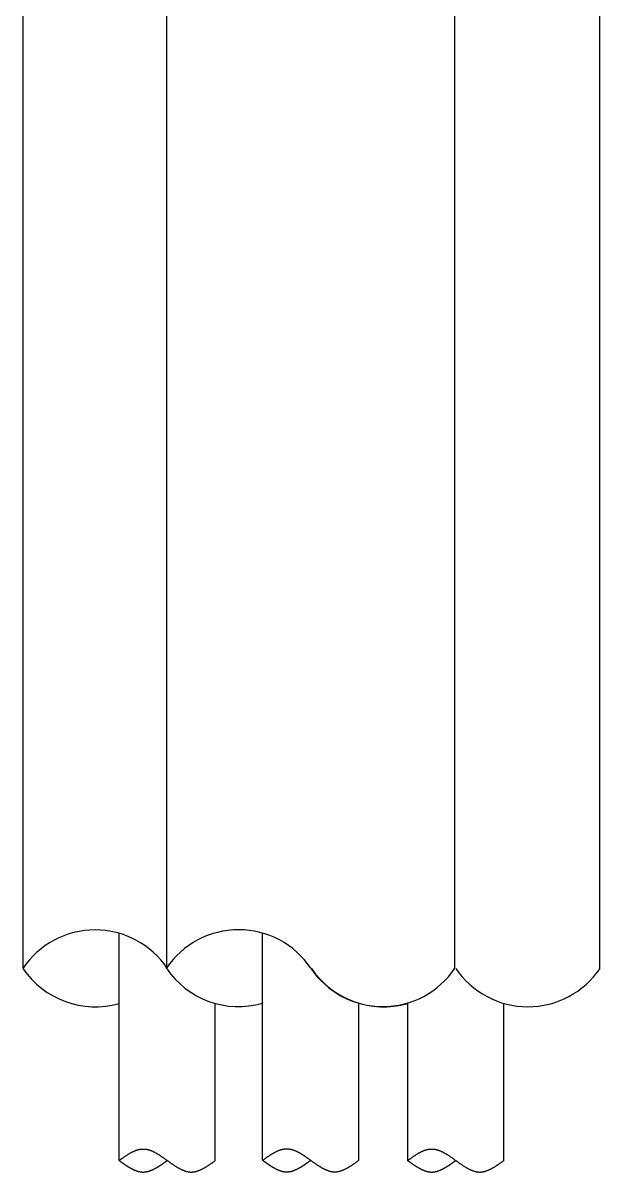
# Model space of a CAD drawing. Extents: x 443 to 1217, y -1921 to -677.
# Drawn here: x 554.43 to 564.17, y -788.64 to -769.23 of the extents above; entities that cross this region are included whole.
import ezdxf

# ---------------------------------------------------------------- set-up
doc = ezdxf.new("R2010")
doc.units = 0
doc.header["$MEASUREMENT"] = 0
doc.layers.add('5', color=7, linetype='CONTINUOUS')

msp = doc.modelspace()

# ---------------------------------------------------------------- linework, layer by layer
at = {"layer": '5', "color": 7, "linetype": 'Continuous'}
for p, q in [((554.433, -785.199), (554.433, -759.224)), ((556.86, -785.188), (556.86, -759.224)), ((560.926, -788.446), (560.926, -785.791))]:
    msp.add_line(p, q, dxfattribs=at)
at = {"layer": '5', "linetype": 'Continuous'}
for p, q in [((561.724, -785.196), (561.724, -759.224)), ((564.172, -785.199), (564.172, -759.224)), ((556.056, -788.446), (556.056, -784.607)), ((558.478, -788.443), (558.478, -784.604)), ((557.679, -788.446), (557.679, -785.791)), ((560.101, -788.443), (560.101, -785.788)), ((562.549, -788.446), (562.549, -785.791))]:
    msp.add_line(p, q, dxfattribs=at)
at = {"layer": '5', "color": 7}
for p, q in [((556.158, -788.374), (556.165, -788.369)), ((556.165, -788.369), (556.173, -788.365)), ((556.173, -788.365), (556.179, -788.359)), ((556.179, -788.359), (556.187, -788.355)), ((556.187, -788.355), (556.195, -788.351)), ((556.195, -788.351), (556.202, -788.345)), ((556.202, -788.345), (556.209, -788.341)), ((556.209, -788.341), (556.216, -788.337)), ((556.216, -788.337), (556.224, -788.332)), ((556.224, -788.332), (556.231, -788.328)), ((556.231, -788.328), (556.238, -788.323)), ((556.238, -788.323), (556.246, -788.319)), ((556.246, -788.319), (556.252, -788.316)), ((556.252, -788.316), (556.26, -788.311)), ((556.26, -788.311), (556.268, -788.307)), ((556.268, -788.307), (556.274, -788.304)), ((556.274, -788.304), (556.282, -788.301)), ((556.282, -788.301), (556.289, -788.296)), ((556.289, -788.296), (556.296, -788.293)), ((556.296, -788.293), (556.304, -788.29)), ((556.304, -788.29), (556.311, -788.286)), ((556.311, -788.286), (556.318, -788.283)), ((556.318, -788.283), (556.325, -788.281)), ((556.325, -788.281), (556.333, -788.278)), ((556.333, -788.278), (556.34, -788.274)), ((556.34, -788.274), (556.347, -788.272)), ((556.347, -788.272), (556.355, -788.27)), ((556.355, -788.27), (556.361, -788.268)), ((556.361, -788.268), (556.369, -788.266)), ((556.369, -788.266), (556.377, -788.264)), ((556.377, -788.264), (556.384, -788.261)), ((556.384, -788.261), (556.391, -788.259)), ((556.391, -788.259), (556.398, -788.258)), ((556.398, -788.258), (556.406, -788.257)), ((556.406, -788.257), (556.413, -788.255)), ((556.413, -788.255), (556.42, -788.254)), ((556.42, -788.254), (556.428, -788.254)), ((556.428, -788.254), (556.434, -788.253)), ((556.434, -788.253), (556.442, -788.252)), ((556.442, -788.252), (556.45, -788.252)), ((556.45, -788.252), (556.456, -788.252)), ((556.456, -788.252), (556.464, -788.252)), ((556.464, -788.252), (556.471, -788.252)), ((556.471, -788.252), (556.478, -788.252)), ((556.478, -788.252), (556.486, -788.253)), ((556.486, -788.253), (556.493, -788.253)), ((556.493, -788.253), (556.5, -788.254)), ((556.5, -788.254), (556.507, -788.255)), ((556.507, -788.255), (556.515, -788.256)), ((556.515, -788.256), (556.522, -788.257)), ((556.522, -788.257), (556.529, -788.259)), ((556.529, -788.259), (556.537, -788.26)), ((556.537, -788.26), (556.543, -788.262)), ((556.543, -788.262), (556.551, -788.265)), ((556.551, -788.265), (556.559, -788.267)), ((556.559, -788.267), (556.565, -788.269)), ((556.565, -788.269), (556.573, -788.271)), ((556.573, -788.271), (556.58, -788.273)), ((556.58, -788.273), (556.588, -788.277)), ((556.588, -788.277), (556.595, -788.279)), ((556.595, -788.279), (556.602, -788.282)), ((556.602, -788.282), (556.61, -788.285)), ((556.61, -788.285), (556.616, -788.289)), ((556.616, -788.289), (556.624, -788.292)), ((556.624, -788.292), (556.632, -788.295)), ((556.632, -788.295), (556.638, -788.298)), ((556.638, -788.298), (556.646, -788.302)), ((556.646, -788.302), (556.653, -788.306)), ((556.653, -788.306), (556.66, -788.309)), ((556.66, -788.309), (556.668, -788.314)), ((556.668, -788.314), (556.675, -788.318)), ((556.675, -788.318), (556.682, -788.321)), ((556.682, -788.321), (556.689, -788.326)), ((556.689, -788.326), (556.697, -788.33)), ((556.697, -788.33), (556.704, -788.334)), ((556.704, -788.334), (556.711, -788.339)), ((556.711, -788.339), (556.719, -788.343)), ((556.719, -788.343), (556.725, -788.347)), ((556.725, -788.347), (556.733, -788.353)), ((556.733, -788.353), (556.741, -788.357)), ((556.741, -788.357), (556.747, -788.362)), ((556.747, -788.362), (556.755, -788.367)), ((556.755, -788.367), (556.762, -788.371)), ((558.58, -788.371), (558.587, -788.366)), ((558.587, -788.366), (558.594, -788.362)), ((558.594, -788.362), (558.602, -788.356)), ((558.602, -788.356), (558.609, -788.352)), ((558.609, -788.352), (558.616, -788.347)), ((558.616, -788.347), (558.624, -788.343)), ((558.624, -788.343), (558.63, -788.338)), ((558.63, -788.338), (558.638, -788.333)), ((558.638, -788.333), (558.646, -788.329)), ((558.646, -788.329), (558.652, -788.325)), ((558.652, -788.325), (558.66, -788.32)), ((558.66, -788.32), (558.667, -788.317)), ((558.667, -788.317), (558.675, -788.313)), ((558.675, -788.313), (558.682, -788.308)), ((558.682, -788.308), (558.689, -788.305)), ((558.689, -788.305), (558.697, -788.301)), ((558.697, -788.301), (558.703, -788.297)), ((558.703, -788.297), (558.711, -788.294)), ((558.711, -788.294), (558.719, -788.29)), ((558.719, -788.29), (558.725, -788.286)), ((558.725, -788.286), (558.733, -788.283)), ((558.733, -788.283), (558.74, -788.281)), ((558.74, -788.281), (558.747, -788.278)), ((558.747, -788.278), (558.755, -788.274)), ((558.755, -788.274), (558.762, -788.272)), ((558.762, -788.272), (558.769, -788.269)), ((558.769, -788.269), (558.776, -788.267)), ((558.776, -788.267), (558.784, -788.265)), ((558.784, -788.265), (558.791, -788.262)), ((558.791, -788.262), (558.798, -788.26)), ((558.798, -788.26), (558.806, -788.258)), ((558.806, -788.258), (558.812, -788.257)), ((558.812, -788.257), (558.82, -788.255)), ((558.82, -788.255), (558.828, -788.254)), ((558.828, -788.254), (558.834, -788.253)), ((558.834, -788.253), (558.842, -788.252)), ((558.842, -788.252), (558.849, -788.25)), ((558.849, -788.25), (558.857, -788.249)), ((558.857, -788.249), (558.864, -788.248)), ((558.864, -788.248), (558.871, -788.248)), ((558.871, -788.248), (558.879, -788.248)), ((558.879, -788.248), (558.885, -788.248)), ((558.885, -788.248), (558.893, -788.248)), ((558.893, -788.248), (558.901, -788.248)), ((558.901, -788.248), (558.907, -788.249)), ((558.907, -788.249), (558.915, -788.249)), ((558.915, -788.249), (558.922, -788.25)), ((558.922, -788.25), (558.929, -788.252)), ((558.929, -788.252), (558.937, -788.253)), ((558.937, -788.253), (558.944, -788.254)), ((558.944, -788.254), (558.951, -788.256)), ((558.951, -788.256), (558.958, -788.257)), ((558.958, -788.257), (558.966, -788.259)), ((558.966, -788.259), (558.973, -788.261)), ((558.973, -788.261), (558.98, -788.264)), ((558.98, -788.264), (558.988, -788.266)), ((558.988, -788.266), (558.994, -788.268)), ((558.994, -788.268), (559.002, -788.27)), ((559.002, -788.27), (559.01, -788.273)), ((559.01, -788.273), (559.016, -788.275)), ((559.016, -788.275), (559.024, -788.279)), ((559.024, -788.279), (559.031, -788.282)), ((559.031, -788.282), (559.038, -788.285)), ((559.038, -788.285), (559.046, -788.289)), ((559.046, -788.289), (559.053, -788.292)), ((559.053, -788.292), (559.061, -788.295)), ((559.061, -788.295), (559.067, -788.299)), ((559.067, -788.299), (559.075, -788.303)), ((559.075, -788.303), (559.083, -788.306)), ((559.083, -788.306), (559.089, -788.31)), ((559.089, -788.31), (559.097, -788.315)), ((559.097, -788.315), (559.104, -788.319)), ((559.104, -788.319), (559.111, -788.322)), ((559.111, -788.322), (559.119, -788.327)), ((559.119, -788.327), (559.126, -788.331)), ((559.126, -788.331), (559.133, -788.335)), ((559.133, -788.335), (559.14, -788.34)), ((559.14, -788.34), (559.148, -788.345)), ((559.148, -788.345), (559.155, -788.35)), ((559.155, -788.35), (559.162, -788.354)), ((559.162, -788.354), (559.17, -788.359)), ((559.17, -788.359), (559.176, -788.364)), ((559.176, -788.364), (559.184, -788.368)), ((559.184, -788.368), (559.192, -788.374)), ((561.028, -788.374), (561.034, -788.369)), ((561.034, -788.369), (561.042, -788.365)), ((561.042, -788.365), (561.05, -788.359)), ((561.05, -788.359), (561.056, -788.355)), ((561.056, -788.355), (561.064, -788.351)), ((561.064, -788.351), (561.072, -788.345)), ((561.072, -788.345), (561.079, -788.341)), ((561.079, -788.341), (561.086, -788.337)), ((561.086, -788.337), (561.093, -788.332)), ((561.093, -788.332), (561.101, -788.328)), ((561.101, -788.328), (561.107, -788.323)), ((561.107, -788.323), (561.115, -788.319)), ((561.115, -788.319), (561.123, -788.316)), ((561.123, -788.316), (561.129, -788.311)), ((561.129, -788.311), (561.137, -788.307)), ((561.137, -788.307), (561.145, -788.304)), ((561.145, -788.304), (561.151, -788.301)), ((561.151, -788.301), (561.159, -788.296)), ((561.159, -788.296), (561.166, -788.293)), ((561.166, -788.293), (561.173, -788.29)), ((561.173, -788.29), (561.181, -788.286)), ((561.181, -788.286), (561.188, -788.283)), ((561.188, -788.283), (561.195, -788.281)), ((561.195, -788.281), (561.202, -788.278)), ((561.202, -788.278), (561.21, -788.274)), ((561.21, -788.274), (561.216, -788.272)), ((561.216, -788.272), (561.224, -788.27)), ((561.224, -788.27), (561.232, -788.268)), ((561.232, -788.268), (561.238, -788.266)), ((561.238, -788.266), (561.246, -788.264)), ((561.246, -788.264), (561.254, -788.261)), ((561.254, -788.261), (561.26, -788.259)), ((561.26, -788.259), (561.268, -788.258)), ((561.268, -788.258), (561.275, -788.257)), ((561.275, -788.257), (561.283, -788.255)), ((561.283, -788.255), (561.289, -788.254)), ((561.289, -788.254), (561.297, -788.254)), ((561.297, -788.254), (561.305, -788.253)), ((561.305, -788.253), (561.311, -788.252)), ((561.311, -788.252), (561.319, -788.252)), ((561.319, -788.252), (561.327, -788.252)), ((561.327, -788.252), (561.333, -788.252)), ((561.333, -788.252), (561.341, -788.252)), ((561.341, -788.252), (561.348, -788.252)), ((561.348, -788.252), (561.355, -788.253)), ((561.355, -788.253), (561.363, -788.253)), ((561.363, -788.253), (561.37, -788.254)), ((561.37, -788.254), (561.377, -788.255)), ((561.377, -788.255), (561.384, -788.256)), ((561.384, -788.256), (561.392, -788.257)), ((561.392, -788.257), (561.398, -788.259)), ((561.398, -788.259), (561.406, -788.26)), ((561.406, -788.26), (561.414, -788.262)), ((561.414, -788.262), (561.42, -788.265)), ((561.42, -788.265), (561.428, -788.267)), ((561.428, -788.267), (561.436, -788.269)), ((561.436, -788.269), (561.442, -788.271)), ((561.442, -788.271), (561.45, -788.273)), ((561.45, -788.273), (561.457, -788.277)), ((561.457, -788.277), (561.465, -788.279)), ((561.465, -788.279), (561.471, -788.282)), ((561.471, -788.282), (561.479, -788.285)), ((561.479, -788.285), (561.487, -788.289)), ((561.487, -788.289), (561.493, -788.292)), ((561.493, -788.292), (561.501, -788.295)), ((561.501, -788.295), (561.509, -788.298)), ((561.509, -788.298), (561.515, -788.302)), ((561.515, -788.302), (561.523, -788.306)), ((561.523, -788.306), (561.53, -788.309)), ((561.53, -788.309), (561.537, -788.314)), ((561.537, -788.314), (561.545, -788.318)), ((561.545, -788.318), (561.552, -788.321)), ((561.552, -788.321), (561.559, -788.326)), ((561.559, -788.326), (561.566, -788.33)), ((561.566, -788.33), (561.574, -788.334)), ((561.574, -788.334), (561.58, -788.339)), ((561.58, -788.339), (561.588, -788.343)), ((561.588, -788.343), (561.596, -788.347)), ((561.596, -788.347), (561.602, -788.353)), ((561.602, -788.353), (561.61, -788.357)), ((561.61, -788.357), (561.618, -788.362)), ((561.618, -788.362), (561.624, -788.367)), ((561.624, -788.367), (561.632, -788.371)), ((556.056, -788.446), (556.064, -788.441)), ((556.056, -788.446), (556.062, -788.45)), ((556.062, -788.45), (556.066, -788.453)), ((556.064, -788.441), (556.07, -788.436)), ((556.066, -788.453), (556.071, -788.456)), ((556.07, -788.436), (556.078, -788.43)), ((556.071, -788.456), (556.077, -788.461)), ((556.077, -788.461), (556.081, -788.464)), ((556.078, -788.43), (556.086, -788.425)), ((556.081, -788.464), (556.087, -788.468)), ((556.086, -788.425), (556.092, -788.419)), ((556.087, -788.468), (556.092, -788.472)), ((556.092, -788.419), (556.1, -788.415)), ((556.092, -788.472), (556.096, -788.475)), ((556.096, -788.475), (556.102, -788.479)), ((556.1, -788.415), (556.107, -788.41)), ((556.102, -788.479), (556.107, -788.483)), ((556.107, -788.41), (556.114, -788.404)), ((556.107, -788.483), (556.112, -788.486)), ((556.112, -788.486), (556.117, -788.49)), ((556.114, -788.404), (556.122, -788.399)), ((556.117, -788.49), (556.123, -788.493)), ((556.122, -788.399), (556.129, -788.394)), ((556.123, -788.493), (556.128, -788.497)), ((556.128, -788.497), (556.132, -788.5)), ((556.129, -788.394), (556.136, -788.389)), ((556.132, -788.5), (556.138, -788.504)), ((556.136, -788.389), (556.143, -788.384)), ((556.138, -788.504), (556.143, -788.508)), ((556.143, -788.384), (556.151, -788.379)), ((556.143, -788.508), (556.148, -788.511)), ((556.148, -788.511), (556.153, -788.514)), ((556.151, -788.379), (556.158, -788.374)), ((556.153, -788.514), (556.159, -788.517)), ((556.159, -788.517), (556.163, -788.522)), ((556.163, -788.522), (556.168, -788.525)), ((556.168, -788.525), (556.174, -788.528)), ((556.174, -788.528), (556.178, -788.532)), ((556.178, -788.532), (556.184, -788.535)), ((556.184, -788.535), (556.189, -788.538)), ((556.189, -788.538), (556.193, -788.541)), ((556.193, -788.541), (556.199, -788.545)), ((556.199, -788.545), (556.204, -788.548)), ((556.204, -788.548), (556.209, -788.551)), ((556.209, -788.551), (556.214, -788.554)), ((556.214, -788.554), (556.22, -788.557)), ((556.22, -788.557), (556.225, -788.56)), ((556.225, -788.56), (556.229, -788.563)), ((556.229, -788.563), (556.235, -788.566)), ((556.689, -788.566), (556.694, -788.563)), ((556.694, -788.563), (556.699, -788.56)), ((556.699, -788.56), (556.705, -788.557)), ((556.705, -788.557), (556.709, -788.554)), ((556.709, -788.554), (556.714, -788.551)), ((556.714, -788.551), (556.72, -788.548)), ((556.72, -788.548), (556.725, -788.545)), ((556.725, -788.545), (556.73, -788.541)), ((556.73, -788.541), (556.735, -788.538)), ((556.735, -788.538), (556.741, -788.535)), ((556.741, -788.535), (556.745, -788.532)), ((556.745, -788.532), (556.75, -788.528)), ((556.75, -788.528), (556.756, -788.525)), ((556.756, -788.525), (556.76, -788.522)), ((556.76, -788.522), (556.766, -788.517)), ((556.762, -788.371), (556.77, -788.377)), ((556.766, -788.517), (556.771, -788.514)), ((556.77, -788.377), (556.777, -788.381)), ((556.771, -788.514), (556.775, -788.511)), ((556.775, -788.511), (556.781, -788.508)), ((556.777, -788.381), (556.784, -788.387)), ((556.781, -788.508), (556.786, -788.504)), ((556.784, -788.387), (556.792, -788.391)), ((556.786, -788.504), (556.791, -788.5)), ((556.791, -788.5), (556.796, -788.497)), ((556.792, -788.391), (556.798, -788.396)), ((556.796, -788.497), (556.802, -788.493)), ((556.798, -788.396), (556.806, -788.402)), ((556.802, -788.493), (556.806, -788.49)), ((556.806, -788.402), (556.814, -788.407)), ((556.806, -788.49), (556.811, -788.486)), ((556.811, -788.486), (556.817, -788.483)), ((556.814, -788.407), (556.82, -788.412)), ((556.817, -788.483), (556.822, -788.479)), ((556.82, -788.412), (556.828, -788.417)), ((556.822, -788.479), (556.827, -788.475)), ((556.827, -788.475), (556.832, -788.472)), ((556.828, -788.417), (556.835, -788.423)), ((556.832, -788.472), (556.838, -788.468)), ((556.835, -788.423), (556.842, -788.428)), ((556.838, -788.468), (556.842, -788.464)), ((556.842, -788.428), (556.85, -788.432)), ((556.842, -788.464), (556.847, -788.461)), ((556.847, -788.461), (556.853, -788.456)), ((556.85, -788.432), (556.857, -788.438)), ((556.853, -788.456), (556.857, -788.453)), ((556.857, -788.438), (556.864, -788.443)), ((556.857, -788.453), (556.863, -788.45)), ((556.863, -788.45), (556.868, -788.446)), ((556.864, -788.443), (556.871, -788.449)), ((556.871, -788.449), (556.879, -788.454)), ((556.879, -788.454), (556.886, -788.459)), ((556.886, -788.459), (556.893, -788.464)), ((556.893, -788.464), (556.901, -788.469)), ((556.901, -788.469), (556.907, -788.475)), ((556.907, -788.475), (556.915, -788.479)), ((556.915, -788.479), (556.923, -788.485)), ((556.923, -788.485), (556.929, -788.49)), ((556.929, -788.49), (556.937, -788.496)), ((556.937, -788.496), (556.944, -788.5)), ((556.944, -788.5), (556.951, -788.505)), ((556.951, -788.505), (556.959, -788.51)), ((556.959, -788.51), (556.966, -788.515)), ((556.966, -788.515), (556.974, -788.521)), ((556.974, -788.521), (556.98, -788.525)), ((556.98, -788.525), (556.988, -788.529)), ((556.988, -788.529), (556.996, -788.535)), ((556.996, -788.535), (557.002, -788.539)), ((557.002, -788.539), (557.01, -788.544)), ((557.01, -788.544), (557.017, -788.549)), ((557.017, -788.549), (557.024, -788.553)), ((557.024, -788.553), (557.032, -788.558)), ((557.032, -788.558), (557.039, -788.562)), ((557.039, -788.562), (557.046, -788.566)), ((557.505, -788.564), (557.512, -788.56)), ((557.512, -788.56), (557.519, -788.556)), ((557.519, -788.556), (557.526, -788.551)), ((557.526, -788.551), (557.534, -788.546)), ((557.534, -788.546), (557.54, -788.541)), ((557.54, -788.541), (557.548, -788.537)), ((557.548, -788.537), (557.556, -788.533)), ((557.556, -788.533), (557.563, -788.527)), ((557.563, -788.527), (557.57, -788.523)), ((557.57, -788.523), (557.578, -788.517)), ((557.578, -788.517), (557.585, -788.513)), ((557.585, -788.513), (557.592, -788.508)), ((557.592, -788.508), (557.599, -788.503)), ((557.599, -788.503), (557.607, -788.498)), ((557.607, -788.498), (557.614, -788.492)), ((557.614, -788.492), (557.621, -788.488)), ((557.621, -788.488), (557.629, -788.483)), ((557.629, -788.483), (557.635, -788.477)), ((557.635, -788.477), (557.643, -788.472)), ((557.643, -788.472), (557.651, -788.467)), ((557.651, -788.467), (557.657, -788.462)), ((557.657, -788.462), (557.665, -788.456)), ((557.665, -788.456), (557.672, -788.451)), ((557.672, -788.451), (557.679, -788.446)), ((558.478, -788.443), (558.485, -788.438)), ((558.478, -788.443), (558.483, -788.447)), ((558.483, -788.447), (558.489, -788.45)), ((558.485, -788.438), (558.493, -788.432)), ((558.489, -788.45), (558.493, -788.454)), ((558.493, -788.432), (558.5, -788.427)), ((558.493, -788.454), (558.498, -788.457)), ((558.498, -788.457), (558.504, -788.461)), ((558.5, -788.427), (558.507, -788.422)), ((558.504, -788.461), (558.508, -788.465)), ((558.507, -788.422), (558.515, -788.417)), ((558.508, -788.465), (558.514, -788.468)), ((558.514, -788.468), (558.519, -788.472)), ((558.515, -788.417), (558.521, -788.412)), ((558.519, -788.472), (558.524, -788.476)), ((558.521, -788.412), (558.529, -788.406)), ((558.524, -788.476), (558.529, -788.479)), ((558.529, -788.406), (558.537, -788.401)), ((558.529, -788.479), (558.534, -788.483)), ((558.534, -788.483), (558.539, -788.487)), ((558.537, -788.401), (558.543, -788.396)), ((558.539, -788.487), (558.544, -788.49)), ((558.543, -788.396), (558.551, -788.391)), ((558.544, -788.49), (558.55, -788.493)), ((558.55, -788.493), (558.554, -788.498)), ((558.551, -788.391), (558.558, -788.386)), ((558.554, -788.498), (558.559, -788.501)), ((558.558, -788.386), (558.565, -788.381)), ((558.559, -788.501), (558.565, -788.504)), ((558.565, -788.381), (558.573, -788.376)), ((558.565, -788.504), (558.569, -788.508)), ((558.569, -788.508), (558.575, -788.511)), ((558.573, -788.376), (558.58, -788.371)), ((558.575, -788.511), (558.58, -788.515)), ((558.58, -788.515), (558.586, -788.519)), ((558.586, -788.519), (558.59, -788.522)), ((558.59, -788.522), (558.595, -788.525)), ((558.595, -788.525), (558.601, -788.528)), ((558.601, -788.528), (558.605, -788.532)), ((558.605, -788.532), (558.611, -788.535)), ((558.611, -788.535), (558.616, -788.538)), ((558.616, -788.538), (558.621, -788.541)), ((558.621, -788.541), (558.626, -788.545)), ((558.626, -788.545), (558.631, -788.548)), ((558.631, -788.548), (558.636, -788.551)), ((558.636, -788.551), (558.641, -788.554)), ((558.641, -788.554), (558.647, -788.557)), ((558.647, -788.557), (558.651, -788.56)), ((558.651, -788.56), (558.656, -788.563)), ((558.656, -788.563), (558.662, -788.566)), ((559.105, -788.566), (559.111, -788.563)), ((559.111, -788.563), (559.116, -788.56)), ((559.116, -788.56), (559.121, -788.557)), ((559.121, -788.557), (559.126, -788.554)), ((559.126, -788.554), (559.132, -788.551)), ((559.132, -788.551), (559.136, -788.548)), ((559.136, -788.548), (559.141, -788.545)), ((559.141, -788.545), (559.147, -788.541)), ((559.147, -788.541), (559.151, -788.538)), ((559.151, -788.538), (559.157, -788.535)), ((559.157, -788.535), (559.162, -788.532)), ((559.162, -788.532), (559.167, -788.528)), ((559.167, -788.528), (559.172, -788.525)), ((559.172, -788.525), (559.177, -788.522)), ((559.177, -788.522), (559.183, -788.519)), ((559.183, -788.519), (559.187, -788.515)), ((559.187, -788.515), (559.193, -788.511)), ((559.192, -788.374), (559.198, -788.378)), ((559.193, -788.511), (559.198, -788.508)), ((559.198, -788.378), (559.206, -788.383)), ((559.198, -788.508), (559.202, -788.504)), ((559.202, -788.504), (559.208, -788.501)), ((559.206, -788.383), (559.213, -788.389)), ((559.208, -788.501), (559.213, -788.498)), ((559.213, -788.389), (559.22, -788.393)), ((559.213, -788.498), (559.218, -788.493)), ((559.218, -788.493), (559.223, -788.49)), ((559.22, -788.393), (559.228, -788.399)), ((559.223, -788.49), (559.229, -788.487)), ((559.228, -788.399), (559.235, -788.404)), ((559.229, -788.487), (559.233, -788.483)), ((559.233, -788.483), (559.238, -788.479)), ((559.235, -788.404), (559.242, -788.408)), ((559.238, -788.479), (559.244, -788.476)), ((559.242, -788.408), (559.249, -788.414)), ((559.244, -788.476), (559.248, -788.472)), ((559.248, -788.472), (559.254, -788.468)), ((559.249, -788.414), (559.257, -788.419)), ((559.254, -788.468), (559.259, -788.465)), ((559.257, -788.419), (559.265, -788.425)), ((559.259, -788.465), (559.264, -788.461)), ((559.264, -788.461), (559.269, -788.457)), ((559.265, -788.425), (559.271, -788.43)), ((559.269, -788.457), (559.274, -788.454)), ((559.271, -788.43), (559.279, -788.435)), ((559.274, -788.454), (559.28, -788.45)), ((559.279, -788.435), (559.286, -788.44)), ((559.28, -788.45), (559.284, -788.447)), ((559.284, -788.447), (559.29, -788.443)), ((559.286, -788.44), (559.293, -788.446)), ((559.293, -788.446), (559.301, -788.451)), ((559.301, -788.451), (559.308, -788.456)), ((559.308, -788.456), (559.315, -788.461)), ((559.315, -788.461), (559.322, -788.466)), ((559.322, -788.466), (559.33, -788.472)), ((559.33, -788.472), (559.337, -788.477)), ((559.337, -788.477), (559.344, -788.481)), ((559.344, -788.481), (559.352, -788.487)), ((559.352, -788.487), (559.358, -788.492)), ((559.358, -788.492), (559.366, -788.497)), ((559.366, -788.497), (559.374, -788.502)), ((559.374, -788.502), (559.38, -788.508)), ((559.38, -788.508), (559.388, -788.512)), ((559.388, -788.512), (559.395, -788.517)), ((559.395, -788.517), (559.402, -788.522)), ((559.402, -788.522), (559.41, -788.527)), ((559.41, -788.527), (559.417, -788.532)), ((559.417, -788.532), (559.424, -788.536)), ((559.424, -788.536), (559.431, -788.541)), ((559.431, -788.541), (559.439, -788.546)), ((559.439, -788.546), (559.447, -788.55)), ((559.447, -788.55), (559.453, -788.554)), ((559.453, -788.554), (559.461, -788.559)), ((559.461, -788.559), (559.468, -788.563)), ((559.468, -788.563), (559.475, -788.568)), ((559.92, -788.565), (559.926, -788.561)), ((559.926, -788.561), (559.934, -788.557)), ((559.934, -788.557), (559.941, -788.552)), ((559.941, -788.552), (559.948, -788.548)), ((559.948, -788.548), (559.956, -788.544)), ((559.956, -788.544), (559.963, -788.538)), ((559.963, -788.538), (559.97, -788.534)), ((559.97, -788.534), (559.977, -788.529)), ((559.977, -788.529), (559.985, -788.524)), ((559.985, -788.524), (559.992, -788.52)), ((559.992, -788.52), (559.999, -788.514)), ((559.999, -788.514), (560.007, -788.51)), ((560.007, -788.51), (560.013, -788.504)), ((560.013, -788.504), (560.021, -788.5)), ((560.021, -788.5), (560.029, -788.495)), ((560.029, -788.495), (560.036, -788.489)), ((560.036, -788.489), (560.043, -788.485)), ((560.043, -788.485), (560.05, -788.479)), ((560.05, -788.479), (560.058, -788.474)), ((560.058, -788.474), (560.065, -788.469)), ((560.065, -788.469), (560.072, -788.464)), ((560.072, -788.464), (560.08, -788.459)), ((560.08, -788.459), (560.086, -788.453)), ((560.086, -788.453), (560.094, -788.448)), ((560.094, -788.448), (560.102, -788.443)), ((560.925, -788.446), (560.933, -788.441)), ((560.925, -788.446), (560.931, -788.45)), ((560.931, -788.45), (560.936, -788.453)), ((560.933, -788.441), (560.941, -788.436)), ((560.936, -788.453), (560.941, -788.456)), ((560.941, -788.436), (560.947, -788.43)), ((560.941, -788.456), (560.946, -788.461)), ((560.946, -788.461), (560.952, -788.464)), ((560.947, -788.43), (560.955, -788.425)), ((560.952, -788.464), (560.956, -788.468)), ((560.955, -788.425), (560.963, -788.419)), ((560.956, -788.468), (560.961, -788.472)), ((560.961, -788.472), (560.967, -788.475)), ((560.963, -788.419), (560.969, -788.415)), ((560.967, -788.475), (560.971, -788.479)), ((560.969, -788.415), (560.977, -788.41)), ((560.971, -788.479), (560.977, -788.483)), ((560.977, -788.41), (560.984, -788.404)), ((560.977, -788.483), (560.982, -788.486)), ((560.982, -788.486), (560.987, -788.49)), ((560.984, -788.404), (560.991, -788.399)), ((560.987, -788.49), (560.992, -788.493)), ((560.991, -788.399), (560.999, -788.394)), ((560.992, -788.493), (560.997, -788.497)), ((560.997, -788.497), (561.003, -788.5)), ((560.999, -788.394), (561.006, -788.389)), ((561.003, -788.5), (561.007, -788.504)), ((561.006, -788.389), (561.013, -788.384)), ((561.007, -788.504), (561.013, -788.508)), ((561.013, -788.384), (561.02, -788.379)), ((561.013, -788.508), (561.018, -788.511)), ((561.018, -788.511), (561.022, -788.514)), ((561.02, -788.379), (561.028, -788.374)), ((561.022, -788.514), (561.028, -788.517)), ((561.028, -788.517), (561.033, -788.522)), ((561.033, -788.522), (561.038, -788.525)), ((561.038, -788.525), (561.043, -788.528)), ((561.043, -788.528), (561.049, -788.532)), ((561.049, -788.532), (561.053, -788.535)), ((561.053, -788.535), (561.058, -788.538)), ((561.058, -788.538), (561.064, -788.541)), ((561.064, -788.541), (561.068, -788.545)), ((561.068, -788.545), (561.074, -788.548)), ((561.074, -788.548), (561.079, -788.551)), ((561.079, -788.551), (561.084, -788.554)), ((561.084, -788.554), (561.089, -788.557)), ((561.089, -788.557), (561.094, -788.56)), ((561.094, -788.56), (561.1, -788.563)), ((561.1, -788.563), (561.104, -788.566)), ((561.559, -788.566), (561.564, -788.563)), ((561.564, -788.563), (561.568, -788.56)), ((561.568, -788.56), (561.574, -788.557)), ((561.574, -788.557), (561.579, -788.554)), ((561.579, -788.554), (561.584, -788.551)), ((561.584, -788.551), (561.589, -788.548)), ((561.589, -788.548), (561.595, -788.545)), ((561.595, -788.545), (561.6, -788.541)), ((561.6, -788.541), (561.604, -788.538)), ((561.604, -788.538), (561.61, -788.535)), ((561.61, -788.535), (561.615, -788.532)), ((561.615, -788.532), (561.62, -788.528)), ((561.62, -788.528), (561.625, -788.525)), ((561.625, -788.525), (561.631, -788.522)), ((561.631, -788.522), (561.635, -788.517)), ((561.632, -788.371), (561.639, -788.377)), ((561.635, -788.517), (561.64, -788.514)), ((561.639, -788.377), (561.646, -788.381)), ((561.64, -788.514), (561.646, -788.511)), ((561.646, -788.381), (561.653, -788.387)), ((561.646, -788.511), (561.65, -788.508)), ((561.65, -788.508), (561.656, -788.504)), ((561.653, -788.387), (561.661, -788.391)), ((561.656, -788.504), (561.661, -788.5)), ((561.661, -788.391), (561.669, -788.396)), ((561.661, -788.5), (561.665, -788.497)), ((561.665, -788.497), (561.671, -788.493)), ((561.669, -788.396), (561.675, -788.402)), ((561.671, -788.493), (561.676, -788.49)), ((561.675, -788.402), (561.683, -788.407)), ((561.676, -788.49), (561.681, -788.486)), ((561.681, -788.486), (561.686, -788.483)), ((561.683, -788.407), (561.691, -788.412)), ((561.686, -788.483), (561.692, -788.479)), ((561.691, -788.412), (561.697, -788.417)), ((561.692, -788.479), (561.697, -788.475)), ((561.697, -788.417), (561.705, -788.423)), ((561.697, -788.475), (561.701, -788.472)), ((561.701, -788.472), (561.707, -788.468)), ((561.705, -788.423), (561.712, -788.428)), ((561.707, -788.468), (561.712, -788.464)), ((561.712, -788.428), (561.719, -788.432)), ((561.712, -788.464), (561.717, -788.461)), ((561.717, -788.461), (561.722, -788.456)), ((561.719, -788.432), (561.727, -788.438)), ((561.722, -788.456), (561.728, -788.453)), ((561.727, -788.438), (561.734, -788.443)), ((561.728, -788.453), (561.732, -788.45)), ((561.732, -788.45), (561.737, -788.446)), ((561.734, -788.443), (561.741, -788.449)), ((561.741, -788.449), (561.748, -788.454)), ((561.748, -788.454), (561.756, -788.459)), ((561.756, -788.459), (561.762, -788.464)), ((561.762, -788.464), (561.77, -788.469)), ((561.77, -788.469), (561.778, -788.475)), ((561.778, -788.475), (561.784, -788.479)), ((561.784, -788.479), (561.792, -788.485)), ((561.792, -788.485), (561.8, -788.49)), ((561.8, -788.49), (561.806, -788.496)), ((561.806, -788.496), (561.814, -788.5)), ((561.814, -788.5), (561.821, -788.505)), ((561.821, -788.505), (561.828, -788.51)), ((561.828, -788.51), (561.835, -788.515)), ((561.835, -788.515), (561.843, -788.521)), ((561.843, -788.521), (561.85, -788.525)), ((561.85, -788.525), (561.857, -788.529)), ((561.857, -788.529), (561.865, -788.535)), ((561.865, -788.535), (561.873, -788.539)), ((561.873, -788.539), (561.879, -788.544)), ((561.879, -788.544), (561.887, -788.549)), ((561.887, -788.549), (561.894, -788.553)), ((561.894, -788.553), (561.901, -788.558)), ((561.901, -788.558), (561.909, -788.562)), ((561.909, -788.562), (561.916, -788.566)), ((562.374, -788.564), (562.382, -788.56)), ((562.382, -788.56), (562.389, -788.556)), ((562.389, -788.556), (562.396, -788.551)), ((562.396, -788.551), (562.403, -788.546)), ((562.403, -788.546), (562.411, -788.541)), ((562.411, -788.541), (562.417, -788.537)), ((562.417, -788.537), (562.425, -788.533)), ((562.425, -788.533), (562.433, -788.527)), ((562.433, -788.527), (562.44, -788.523)), ((562.44, -788.523), (562.447, -788.517)), ((562.447, -788.517), (562.455, -788.513)), ((562.455, -788.513), (562.462, -788.508)), ((562.462, -788.508), (562.469, -788.503)), ((562.469, -788.503), (562.476, -788.498)), ((562.476, -788.498), (562.484, -788.492)), ((562.484, -788.492), (562.49, -788.488)), ((562.49, -788.488), (562.498, -788.483)), ((562.498, -788.483), (562.506, -788.477)), ((562.506, -788.477), (562.512, -788.472)), ((562.512, -788.472), (562.52, -788.467)), ((562.52, -788.467), (562.528, -788.462)), ((562.528, -788.462), (562.534, -788.456)), ((562.534, -788.456), (562.542, -788.451)), ((562.542, -788.451), (562.549, -788.446)), ((556.235, -788.566), (556.24, -788.569)), ((556.24, -788.569), (556.245, -788.572)), ((556.245, -788.572), (556.25, -788.575)), ((556.25, -788.575), (556.256, -788.577)), ((556.256, -788.577), (556.26, -788.581)), ((556.26, -788.581), (556.265, -788.583)), ((556.265, -788.583), (556.271, -788.586)), ((556.271, -788.586), (556.275, -788.588)), ((556.275, -788.588), (556.281, -788.592)), ((556.281, -788.592), (556.286, -788.594)), ((556.286, -788.594), (556.29, -788.596)), ((556.29, -788.596), (556.296, -788.598)), ((556.296, -788.598), (556.301, -788.601)), ((556.301, -788.601), (556.306, -788.604)), ((556.306, -788.604), (556.311, -788.606)), ((556.311, -788.606), (556.317, -788.608)), ((556.317, -788.608), (556.322, -788.61)), ((556.322, -788.61), (556.326, -788.612)), ((556.326, -788.612), (556.332, -788.613)), ((556.332, -788.613), (556.337, -788.616)), ((556.337, -788.616), (556.342, -788.618)), ((556.342, -788.618), (556.347, -788.62)), ((556.347, -788.62), (556.353, -788.621)), ((556.353, -788.621), (556.357, -788.623)), ((556.357, -788.623), (556.362, -788.624)), ((556.362, -788.624), (556.368, -788.626)), ((556.368, -788.626), (556.372, -788.628)), ((556.372, -788.628), (556.378, -788.629)), ((556.378, -788.629), (556.383, -788.631)), ((556.383, -788.631), (556.387, -788.632)), ((556.387, -788.632), (556.393, -788.633)), ((556.393, -788.633), (556.398, -788.634)), ((556.398, -788.634), (556.403, -788.635)), ((556.403, -788.635), (556.408, -788.636)), ((556.408, -788.636), (556.414, -788.636)), ((556.414, -788.636), (556.418, -788.637)), ((556.418, -788.637), (556.423, -788.638)), ((556.423, -788.638), (556.429, -788.638)), ((556.429, -788.638), (556.434, -788.639)), ((556.434, -788.639), (556.439, -788.639)), ((556.439, -788.639), (556.444, -788.641)), ((556.444, -788.641), (556.45, -788.641)), ((556.45, -788.641), (556.454, -788.641)), ((556.454, -788.641), (556.459, -788.641)), ((556.459, -788.641), (556.465, -788.641)), ((556.465, -788.641), (556.469, -788.641)), ((556.469, -788.641), (556.475, -788.641)), ((556.475, -788.641), (556.48, -788.641)), ((556.48, -788.641), (556.484, -788.639)), ((556.484, -788.639), (556.49, -788.639)), ((556.49, -788.639), (556.495, -788.638)), ((556.495, -788.638), (556.5, -788.638)), ((556.5, -788.638), (556.505, -788.637)), ((556.505, -788.637), (556.511, -788.636)), ((556.511, -788.636), (556.515, -788.636)), ((556.515, -788.636), (556.52, -788.635)), ((556.52, -788.635), (556.526, -788.634)), ((556.526, -788.634), (556.531, -788.633)), ((556.531, -788.633), (556.536, -788.632)), ((556.536, -788.632), (556.541, -788.631)), ((556.541, -788.631), (556.547, -788.629)), ((556.547, -788.629), (556.551, -788.628)), ((556.551, -788.628), (556.556, -788.626)), ((556.556, -788.626), (556.562, -788.624)), ((556.562, -788.624), (556.566, -788.623)), ((556.566, -788.623), (556.572, -788.621)), ((556.572, -788.621), (556.577, -788.62)), ((556.577, -788.62), (556.581, -788.618)), ((556.581, -788.618), (556.587, -788.616)), ((556.587, -788.616), (556.592, -788.613)), ((556.592, -788.613), (556.597, -788.612)), ((556.597, -788.612), (556.602, -788.61)), ((556.602, -788.61), (556.608, -788.608)), ((556.608, -788.608), (556.612, -788.606)), ((556.612, -788.606), (556.617, -788.604)), ((556.617, -788.604), (556.623, -788.601)), ((556.623, -788.601), (556.628, -788.598)), ((556.628, -788.598), (556.633, -788.596)), ((556.633, -788.596), (556.638, -788.594)), ((556.638, -788.594), (556.644, -788.592)), ((556.644, -788.592), (556.648, -788.588)), ((556.648, -788.588), (556.653, -788.586)), ((556.653, -788.586), (556.659, -788.583)), ((556.659, -788.583), (556.663, -788.581)), ((556.663, -788.581), (556.669, -788.577)), ((556.669, -788.577), (556.674, -788.575)), ((556.674, -788.575), (556.678, -788.572)), ((556.678, -788.572), (556.684, -788.569)), ((556.684, -788.569), (556.689, -788.566)), ((557.046, -788.566), (557.053, -788.57)), ((557.053, -788.57), (557.061, -788.574)), ((557.061, -788.574), (557.068, -788.578)), ((557.068, -788.578), (557.075, -788.582)), ((557.075, -788.582), (557.083, -788.586)), ((557.083, -788.586), (557.089, -788.589)), ((557.089, -788.589), (557.097, -788.594)), ((557.097, -788.594), (557.105, -788.597)), ((557.105, -788.597), (557.111, -788.6)), ((557.111, -788.6), (557.119, -788.604)), ((557.119, -788.604), (557.126, -788.607)), ((557.126, -788.607), (557.133, -788.61)), ((557.133, -788.61), (557.141, -788.612)), ((557.141, -788.612), (557.148, -788.616)), ((557.148, -788.616), (557.155, -788.619)), ((557.155, -788.619), (557.162, -788.621)), ((557.162, -788.621), (557.17, -788.623)), ((557.17, -788.623), (557.178, -788.625)), ((557.178, -788.625), (557.184, -788.628)), ((557.184, -788.628), (557.192, -788.63)), ((557.192, -788.63), (557.199, -788.632)), ((557.199, -788.632), (557.206, -788.633)), ((557.206, -788.633), (557.214, -788.635)), ((557.214, -788.635), (557.221, -788.636)), ((557.221, -788.636), (557.228, -788.637)), ((557.228, -788.637), (557.235, -788.638)), ((557.235, -788.638), (557.243, -788.639)), ((557.243, -788.639), (557.25, -788.639)), ((557.25, -788.639), (557.257, -788.641)), ((557.257, -788.641), (557.265, -788.641)), ((557.265, -788.641), (557.271, -788.641)), ((557.271, -788.641), (557.279, -788.641)), ((557.279, -788.641), (557.287, -788.641)), ((557.287, -788.641), (557.293, -788.639)), ((557.293, -788.639), (557.301, -788.639)), ((557.301, -788.639), (557.308, -788.638)), ((557.308, -788.638), (557.315, -788.637)), ((557.315, -788.637), (557.323, -788.636)), ((557.323, -788.636), (557.33, -788.635)), ((557.33, -788.635), (557.337, -788.634)), ((557.337, -788.634), (557.344, -788.632)), ((557.344, -788.632), (557.352, -788.631)), ((557.352, -788.631), (557.36, -788.629)), ((557.36, -788.629), (557.366, -788.626)), ((557.366, -788.626), (557.374, -788.624)), ((557.374, -788.624), (557.381, -788.622)), ((557.381, -788.622), (557.388, -788.62)), ((557.388, -788.62), (557.396, -788.617)), ((557.396, -788.617), (557.403, -788.614)), ((557.403, -788.614), (557.41, -788.611)), ((557.41, -788.611), (557.417, -788.608)), ((557.417, -788.608), (557.425, -788.606)), ((557.425, -788.606), (557.432, -788.602)), ((557.432, -788.602), (557.439, -788.599)), ((557.439, -788.599), (557.447, -788.595)), ((557.447, -788.595), (557.453, -788.592)), ((557.453, -788.592), (557.461, -788.588)), ((557.461, -788.588), (557.469, -788.584)), ((557.469, -788.584), (557.475, -788.581)), ((557.475, -788.581), (557.483, -788.576)), ((557.483, -788.576), (557.49, -788.572)), ((557.49, -788.572), (557.497, -788.569)), ((557.497, -788.569), (557.505, -788.564)), ((558.662, -788.566), (558.666, -788.569)), ((558.666, -788.569), (558.672, -788.572)), ((558.672, -788.572), (558.677, -788.575)), ((558.677, -788.575), (558.683, -788.577)), ((558.683, -788.577), (558.687, -788.581)), ((558.687, -788.581), (558.692, -788.583)), ((558.692, -788.583), (558.698, -788.585)), ((558.698, -788.585), (558.702, -788.588)), ((558.702, -788.588), (558.708, -788.59)), ((558.708, -788.59), (558.713, -788.593)), ((558.713, -788.593), (558.718, -788.596)), ((558.718, -788.596), (558.723, -788.598)), ((558.723, -788.598), (558.728, -788.6)), ((558.728, -788.6), (558.733, -788.602)), ((558.733, -788.602), (558.738, -788.605)), ((558.738, -788.605), (558.744, -788.607)), ((558.744, -788.607), (558.748, -788.609)), ((558.748, -788.609), (558.753, -788.611)), ((558.753, -788.611), (558.759, -788.612)), ((558.759, -788.612), (558.763, -788.614)), ((558.763, -788.614), (558.769, -788.617)), ((558.769, -788.617), (558.774, -788.618)), ((558.774, -788.618), (558.78, -788.62)), ((558.78, -788.62), (558.784, -788.622)), ((558.784, -788.622), (558.789, -788.623)), ((558.789, -788.623), (558.795, -788.624)), ((558.795, -788.624), (558.799, -788.626)), ((558.799, -788.626), (558.805, -788.628)), ((558.805, -788.628), (558.81, -788.629)), ((558.81, -788.629), (558.815, -788.63)), ((558.815, -788.63), (558.82, -788.631)), ((558.82, -788.631), (558.825, -788.632)), ((558.825, -788.632), (558.83, -788.633)), ((558.83, -788.633), (558.835, -788.634)), ((558.835, -788.634), (558.841, -788.634)), ((558.841, -788.634), (558.845, -788.635)), ((558.845, -788.635), (558.85, -788.636)), ((558.85, -788.636), (558.856, -788.636)), ((558.856, -788.636), (558.86, -788.636)), ((558.86, -788.636), (558.866, -788.637)), ((558.866, -788.637), (558.871, -788.637)), ((558.871, -788.637), (558.877, -788.637)), ((558.877, -788.637), (558.881, -788.637)), ((558.881, -788.637), (558.886, -788.637)), ((558.886, -788.637), (558.892, -788.637)), ((558.892, -788.637), (558.896, -788.637)), ((558.896, -788.637), (558.902, -788.637)), ((558.902, -788.637), (558.907, -788.636)), ((558.907, -788.636), (558.911, -788.636)), ((558.911, -788.636), (558.917, -788.636)), ((558.917, -788.636), (558.922, -788.635)), ((558.922, -788.635), (558.927, -788.634)), ((558.927, -788.634), (558.932, -788.634)), ((558.932, -788.634), (558.938, -788.633)), ((558.938, -788.633), (558.942, -788.632)), ((558.942, -788.632), (558.947, -788.631)), ((558.947, -788.631), (558.953, -788.63)), ((558.953, -788.63), (558.957, -788.629)), ((558.957, -788.629), (558.963, -788.628)), ((558.963, -788.628), (558.968, -788.626)), ((558.968, -788.626), (558.974, -788.624)), ((558.974, -788.624), (558.978, -788.623)), ((558.978, -788.623), (558.983, -788.622)), ((558.983, -788.622), (558.989, -788.62)), ((558.989, -788.62), (558.993, -788.618)), ((558.993, -788.618), (558.999, -788.617)), ((558.999, -788.617), (559.004, -788.614)), ((559.004, -788.614), (559.008, -788.612)), ((559.008, -788.612), (559.014, -788.611)), ((559.014, -788.611), (559.019, -788.609)), ((559.019, -788.609), (559.024, -788.607)), ((559.024, -788.607), (559.029, -788.605)), ((559.029, -788.605), (559.035, -788.602)), ((559.035, -788.602), (559.039, -788.6)), ((559.039, -788.6), (559.044, -788.598)), ((559.044, -788.598), (559.05, -788.596)), ((559.05, -788.596), (559.054, -788.593)), ((559.054, -788.593), (559.06, -788.59)), ((559.06, -788.59), (559.065, -788.588)), ((559.065, -788.588), (559.071, -788.585)), ((559.071, -788.585), (559.075, -788.583)), ((559.075, -788.583), (559.08, -788.581)), ((559.08, -788.581), (559.086, -788.577)), ((559.086, -788.577), (559.09, -788.575)), ((559.09, -788.575), (559.096, -788.572)), ((559.096, -788.572), (559.101, -788.569)), ((559.101, -788.569), (559.105, -788.566)), ((559.475, -788.568), (559.483, -788.571)), ((559.483, -788.571), (559.49, -788.575)), ((559.49, -788.575), (559.497, -788.58)), ((559.497, -788.58), (559.504, -788.583)), ((559.504, -788.583), (559.512, -788.587)), ((559.512, -788.587), (559.519, -788.59)), ((559.519, -788.59), (559.526, -788.594)), ((559.526, -788.594), (559.534, -788.597)), ((559.534, -788.597), (559.54, -788.6)), ((559.54, -788.6), (559.548, -788.604)), ((559.548, -788.604), (559.556, -788.607)), ((559.556, -788.607), (559.562, -788.61)), ((559.562, -788.61), (559.57, -788.612)), ((559.57, -788.612), (559.577, -788.616)), ((559.577, -788.616), (559.584, -788.618)), ((559.584, -788.618), (559.592, -788.62)), ((559.592, -788.62), (559.599, -788.622)), ((559.599, -788.622), (559.606, -788.624)), ((559.606, -788.624), (559.613, -788.626)), ((559.613, -788.626), (559.621, -788.629)), ((559.621, -788.629), (559.628, -788.63)), ((559.628, -788.63), (559.635, -788.632)), ((559.635, -788.632), (559.643, -788.633)), ((559.643, -788.633), (559.65, -788.634)), ((559.65, -788.634), (559.657, -788.635)), ((559.657, -788.635), (559.665, -788.636)), ((559.665, -788.636), (559.672, -788.636)), ((559.672, -788.636), (559.679, -788.637)), ((559.679, -788.637), (559.686, -788.637)), ((559.686, -788.637), (559.694, -788.637)), ((559.694, -788.637), (559.701, -788.637)), ((559.701, -788.637), (559.708, -788.637)), ((559.708, -788.637), (559.716, -788.637)), ((559.716, -788.637), (559.722, -788.636)), ((559.722, -788.636), (559.73, -788.635)), ((559.73, -788.635), (559.738, -788.635)), ((559.738, -788.635), (559.744, -788.634)), ((559.744, -788.634), (559.752, -788.632)), ((559.752, -788.632), (559.759, -788.631)), ((559.759, -788.631), (559.766, -788.63)), ((559.766, -788.63), (559.774, -788.628)), ((559.774, -788.628), (559.781, -788.625)), ((559.781, -788.625), (559.788, -788.623)), ((559.788, -788.623), (559.795, -788.621)), ((559.795, -788.621), (559.803, -788.619)), ((559.803, -788.619), (559.81, -788.617)), ((559.81, -788.617), (559.817, -788.614)), ((559.817, -788.614), (559.825, -788.611)), ((559.825, -788.611), (559.831, -788.608)), ((559.831, -788.608), (559.839, -788.606)), ((559.839, -788.606), (559.847, -788.602)), ((559.847, -788.602), (559.854, -788.599)), ((559.854, -788.599), (559.861, -788.596)), ((559.861, -788.596), (559.868, -788.593)), ((559.868, -788.593), (559.876, -788.588)), ((559.876, -788.588), (559.883, -788.585)), ((559.883, -788.585), (559.89, -788.581)), ((559.89, -788.581), (559.898, -788.577)), ((559.898, -788.577), (559.904, -788.573)), ((559.904, -788.573), (559.912, -788.57)), ((559.912, -788.57), (559.92, -788.565)), ((561.104, -788.566), (561.11, -788.569)), ((561.11, -788.569), (561.115, -788.572)), ((561.115, -788.572), (561.119, -788.575)), ((561.119, -788.575), (561.125, -788.577)), ((561.125, -788.577), (561.13, -788.581)), ((561.13, -788.581), (561.135, -788.583)), ((561.135, -788.583), (561.14, -788.586)), ((561.14, -788.586), (561.146, -788.588)), ((561.146, -788.588), (561.15, -788.592)), ((561.15, -788.592), (561.155, -788.594)), ((561.155, -788.594), (561.161, -788.596)), ((561.161, -788.596), (561.165, -788.598)), ((561.165, -788.598), (561.171, -788.601)), ((561.171, -788.601), (561.176, -788.604)), ((561.176, -788.604), (561.181, -788.606)), ((561.181, -788.606), (561.186, -788.608)), ((561.186, -788.608), (561.191, -788.61)), ((561.191, -788.61), (561.196, -788.612)), ((561.196, -788.612), (561.201, -788.613)), ((561.201, -788.613), (561.207, -788.616)), ((561.207, -788.616), (561.212, -788.618)), ((561.212, -788.618), (561.216, -788.62)), ((561.216, -788.62), (561.222, -788.621)), ((561.222, -788.621), (561.227, -788.623)), ((561.227, -788.623), (561.232, -788.624)), ((561.232, -788.624), (561.237, -788.626)), ((561.237, -788.626), (561.243, -788.628)), ((561.243, -788.628), (561.247, -788.629)), ((561.247, -788.629), (561.252, -788.631)), ((561.252, -788.631), (561.258, -788.632)), ((561.258, -788.632), (561.262, -788.633)), ((561.262, -788.633), (561.268, -788.634)), ((561.268, -788.634), (561.273, -788.635)), ((561.273, -788.635), (561.278, -788.636)), ((561.278, -788.636), (561.283, -788.636)), ((561.283, -788.636), (561.288, -788.637)), ((561.288, -788.637), (561.293, -788.638)), ((561.293, -788.638), (561.298, -788.638)), ((561.298, -788.638), (561.304, -788.639)), ((561.304, -788.639), (561.309, -788.639)), ((561.309, -788.639), (561.313, -788.641)), ((561.313, -788.641), (561.319, -788.641)), ((561.319, -788.641), (561.324, -788.641)), ((561.324, -788.641), (561.329, -788.641)), ((561.329, -788.641), (561.334, -788.641)), ((561.334, -788.641), (561.34, -788.641)), ((561.34, -788.641), (561.344, -788.641)), ((561.344, -788.641), (561.349, -788.641)), ((561.349, -788.641), (561.355, -788.639)), ((561.355, -788.639), (561.359, -788.639)), ((561.359, -788.639), (561.365, -788.638)), ((561.365, -788.638), (561.37, -788.638)), ((561.37, -788.638), (561.375, -788.637)), ((561.375, -788.637), (561.38, -788.636)), ((561.38, -788.636), (561.385, -788.636)), ((561.385, -788.636), (561.39, -788.635)), ((561.39, -788.635), (561.395, -788.634)), ((561.395, -788.634), (561.401, -788.633)), ((561.401, -788.633), (561.406, -788.632)), ((561.406, -788.632), (561.41, -788.631)), ((561.41, -788.631), (561.416, -788.629)), ((561.416, -788.629), (561.421, -788.628)), ((561.421, -788.628), (561.426, -788.626)), ((561.426, -788.626), (561.431, -788.624)), ((561.431, -788.624), (561.437, -788.623)), ((561.437, -788.623), (561.441, -788.621)), ((561.441, -788.621), (561.446, -788.62)), ((561.446, -788.62), (561.452, -788.618)), ((561.452, -788.618), (561.456, -788.616)), ((561.456, -788.616), (561.462, -788.613)), ((561.462, -788.613), (561.467, -788.612)), ((561.467, -788.612), (561.471, -788.61)), ((561.471, -788.61), (561.477, -788.608)), ((561.477, -788.608), (561.482, -788.606)), ((561.482, -788.606), (561.487, -788.604)), ((561.487, -788.604), (561.492, -788.601)), ((561.492, -788.601), (561.498, -788.598)), ((561.498, -788.598), (561.503, -788.596)), ((561.503, -788.596), (561.507, -788.594)), ((561.507, -788.594), (561.513, -788.592)), ((561.513, -788.592), (561.518, -788.588)), ((561.518, -788.588), (561.523, -788.586)), ((561.523, -788.586), (561.528, -788.583)), ((561.528, -788.583), (561.534, -788.581)), ((561.534, -788.581), (561.538, -788.577)), ((561.538, -788.577), (561.543, -788.575)), ((561.543, -788.575), (561.549, -788.572)), ((561.549, -788.572), (561.553, -788.569)), ((561.553, -788.569), (561.559, -788.566)), ((561.916, -788.566), (561.923, -788.57)), ((561.923, -788.57), (561.93, -788.574)), ((561.93, -788.574), (561.938, -788.578)), ((561.938, -788.578), (561.944, -788.582)), ((561.944, -788.582), (561.952, -788.586)), ((561.952, -788.586), (561.96, -788.589)), ((561.96, -788.589), (561.966, -788.594)), ((561.966, -788.594), (561.974, -788.597)), ((561.974, -788.597), (561.982, -788.6)), ((561.982, -788.6), (561.988, -788.604)), ((561.988, -788.604), (561.996, -788.607)), ((561.996, -788.607), (562.003, -788.61)), ((562.003, -788.61), (562.01, -788.612)), ((562.01, -788.612), (562.018, -788.616)), ((562.018, -788.616), (562.025, -788.619)), ((562.025, -788.619), (562.032, -788.621)), ((562.032, -788.621), (562.039, -788.623)), ((562.039, -788.623), (562.047, -788.625)), ((562.047, -788.625), (562.055, -788.628)), ((562.055, -788.628), (562.061, -788.63)), ((562.061, -788.63), (562.069, -788.632)), ((562.069, -788.632), (562.076, -788.633)), ((562.076, -788.633), (562.083, -788.635)), ((562.083, -788.635), (562.091, -788.636)), ((562.091, -788.636), (562.098, -788.637)), ((562.098, -788.637), (562.105, -788.638)), ((562.105, -788.638), (562.112, -788.639)), ((562.112, -788.639), (562.12, -788.639)), ((562.12, -788.639), (562.126, -788.641)), ((562.126, -788.641), (562.134, -788.641)), ((562.134, -788.641), (562.142, -788.641)), ((562.142, -788.641), (562.148, -788.641)), ((562.148, -788.641), (562.156, -788.641)), ((562.156, -788.641), (562.164, -788.639)), ((562.164, -788.639), (562.17, -788.639)), ((562.17, -788.639), (562.178, -788.638)), ((562.178, -788.638), (562.185, -788.637)), ((562.185, -788.637), (562.192, -788.636)), ((562.192, -788.636), (562.2, -788.635)), ((562.2, -788.635), (562.207, -788.634)), ((562.207, -788.634), (562.214, -788.632)), ((562.214, -788.632), (562.221, -788.631)), ((562.221, -788.631), (562.229, -788.629)), ((562.229, -788.629), (562.235, -788.626)), ((562.235, -788.626), (562.243, -788.624)), ((562.243, -788.624), (562.251, -788.622)), ((562.251, -788.622), (562.258, -788.62)), ((562.258, -788.62), (562.265, -788.617)), ((562.265, -788.617), (562.273, -788.614)), ((562.273, -788.614), (562.28, -788.611)), ((562.28, -788.611), (562.287, -788.608)), ((562.287, -788.608), (562.294, -788.606)), ((562.294, -788.606), (562.302, -788.602)), ((562.302, -788.602), (562.308, -788.599)), ((562.308, -788.599), (562.316, -788.595)), ((562.316, -788.595), (562.324, -788.592)), ((562.324, -788.592), (562.33, -788.588)), ((562.33, -788.588), (562.338, -788.584)), ((562.338, -788.584), (562.346, -788.581)), ((562.346, -788.581), (562.352, -788.576)), ((562.352, -788.576), (562.36, -788.572)), ((562.36, -788.572), (562.367, -788.569)), ((562.367, -788.569), (562.374, -788.564))]:
    msp.add_line(p, q, dxfattribs=at)
at = {"layer": '5', "color": 7, "linetype": 'Continuous'}
for centre, start, end in [((555.65, -786.016), 33.855, 146.145), ((558.072, -786.013), 33.855, 146.145), ((555.65, -784.383), 213.855, 286.0703), ((558.072, -784.38), 213.855, 286.0703), ((560.507, -784.38), 213.855, 326.145), ((560.52, -784.383), 213.855, 286.0703), ((562.955, -784.383), 213.855, 326.145)]:
    msp.add_arc(centre, 1.466, start, end, dxfattribs=at)

doc.saveas('drawing.dxf')
